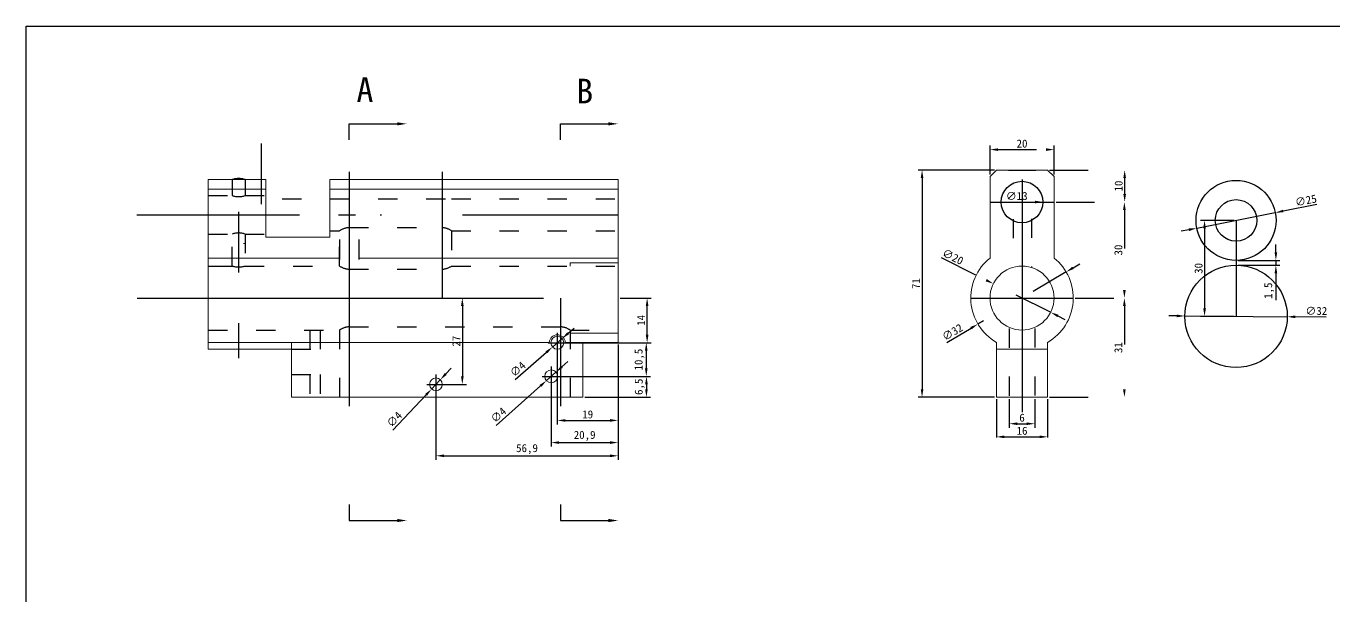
# Model space of a CAD drawing. Header units: millimetres. Extents: x 1443 to 3417, y 283 to 1662.
# Drawn here: x 1921.6 to 2330.1, y 1226 to 1404.1 of the extents above; entities that cross this region are included whole.
import ezdxf

# ---------------------------------------------------------------- set-up
doc = ezdxf.new("R2010")
doc.units = ezdxf.units.MM
doc.linetypes.add('ACAD_ISO03W100', pattern=[30, 12, -18])
doc.linetypes.add('DASHDOTX3', pattern=[508, 254, -127, 0, -127])
doc.layers.get('Defpoints').update_dxf_attribs({"color": 6})
for name, color, linetype in [('中线', 1, 'DASHDOTX3'), ('标注线', 3, 'Continuous'), ('虚线', 2, 'ACAD_ISO03W100')]:
    doc.layers.add(name, color=color, linetype=linetype)
doc.layers.add('实线', color=7, linetype='Continuous', lineweight=20)
doc.layers.add('实线2', color=5, linetype='Continuous', lineweight=20)
doc.styles.get("Standard").update_dxf_attribs({"font": 'SimSun.ttf'})
doc.dimstyles.new('ISO-25', dxfattribs={"dimtxt": 2.5, "dimasz": 2.5, "dimexe": 1.25, "dimexo": 0.625, "dimtad": 1, "dimtxsty": 'Standard', "dimcen": 2.5, "dimadec": 0, "dimazin": 0, "dimtfac": 1, "dimtmove": 0, "dimatfit": 3, "dimfxl": 1, "dimarcsym": 0})

# ---------------------------------------------------------------- blocks, each defined once
blk = doc.blocks.new('*D10')
at = {"color": 0, "lineweight": -2}
for p, q in [((2052.69, 1295.42), (2054.4, 1297.24)), ((2050.98, 1293.6), (2048.24, 1290.69)), ((2036.18, 1277.88), (2046.52, 1288.87))]:
    blk.add_line(p, q, dxfattribs=at)
at = {"color": 0}
for points in [[(2052.39, 1295.71), (2052.99, 1295.13), (2050.98, 1293.6)], [(2046.22, 1289.15), (2046.83, 1288.58), (2048.24, 1290.69)]]:
    blk.add_solid(points, dxfattribs=at)
at = {"layer": 'Defpoints', "color": 0}
for p in [(2048.24, 1290.69), (2050.98, 1293.6)]:
    blk.add_point(p, dxfattribs=at)
at = {"color": 0, "insert": (2036.62, 1281.22), "char_height": 2.5, "attachment_point": 5, "rotation": 46.7345}
blk.add_mtext('∅4', dxfattribs=at)
blk = doc.blocks.new('*D11')
at = {"color": 0, "lineweight": -2}
for p, q in [((2088.96, 1297.64), (2090.82, 1299.31)), ((2087.1, 1295.98), (2084.11, 1293.31)), ((2068.41, 1279.27), (2082.25, 1291.64))]:
    blk.add_line(p, q, dxfattribs=at)
at = {"color": 0}
for points in [[(2088.68, 1297.95), (2089.24, 1297.33), (2087.1, 1295.98)], [(2081.97, 1291.96), (2082.53, 1291.33), (2084.11, 1293.31)]]:
    blk.add_solid(points, dxfattribs=at)
at = {"layer": 'Defpoints', "color": 0}
for p in [(2087.1, 1295.98), (2084.11, 1293.31)]:
    blk.add_point(p, dxfattribs=at)
at = {"color": 0, "insert": (2069.14, 1282.57), "char_height": 2.5, "attachment_point": 5, "rotation": 41.7886}
blk.add_mtext('∅4', dxfattribs=at)
blk = doc.blocks.new('*D12')
at = {"color": 0, "lineweight": -2}
for p, q in [((2090.89, 1308.11), (2092.77, 1309.76)), ((2089.01, 1306.46), (2086, 1303.82)), ((2074.4, 1293.63), (2084.13, 1302.17))]:
    blk.add_line(p, q, dxfattribs=at)
at = {"color": 0}
for points in [[(2090.61, 1308.42), (2091.16, 1307.8), (2089.01, 1306.46)], [(2083.85, 1302.48), (2084.4, 1301.86), (2086, 1303.82)]]:
    blk.add_solid(points, dxfattribs=at)
at = {"layer": 'Defpoints', "color": 0}
for p in [(2086, 1303.82), (2089.01, 1306.46)]:
    blk.add_point(p, dxfattribs=at)
at = {"color": 0, "insert": (2075.16, 1296.92), "char_height": 2.5, "attachment_point": 5, "rotation": 41.2876}
blk.add_mtext('∅4', dxfattribs=at)
blk = doc.blocks.new('*D13')
at = {"color": 0, "lineweight": -2}
for p, q in [((2086.23, 1294.64), (2116.61, 1294.64)), ((2115.36, 1292.14), (2115.36, 1290.64)), ((2096.13, 1288.14), (2116.61, 1288.14))]:
    blk.add_line(p, q, dxfattribs=at)
at = {"color": 0}
for points in [[(2114.94, 1292.14), (2115.77, 1292.14), (2115.36, 1294.64)], [(2114.94, 1290.64), (2115.77, 1290.64), (2115.36, 1288.14)]]:
    blk.add_solid(points, dxfattribs=at)
at = {"layer": 'Defpoints', "color": 0}
for p in [(2085.6, 1294.64), (2095.51, 1288.14), (2115.36, 1288.14)]:
    blk.add_point(p, dxfattribs=at)
at = {"color": 0, "insert": (2113.27, 1291.39), "char_height": 2.5, "attachment_point": 5, "rotation": 90}
blk.add_mtext('6,5', dxfattribs=at)
blk = doc.blocks.new('*D50')
at = {"color": 0, "linetype": 'DASHDOTX3', "lineweight": -2}
for p, q in [((2107.13, 1319.14), (2116.82, 1319.14)), ((2115.57, 1307.64), (2115.57, 1316.64)), ((2088.13, 1305.14), (2116.82, 1305.14))]:
    blk.add_line(p, q, dxfattribs=at)
at = {"color": 0, "linetype": 'DASHDOTX3'}
for points in [[(2115.16, 1316.64), (2115.99, 1316.64), (2115.57, 1319.14)], [(2115.16, 1307.64), (2115.99, 1307.64), (2115.57, 1305.14)]]:
    blk.add_solid(points, dxfattribs=at)
at = {"layer": 'Defpoints', "color": 0, "linetype": 'DASHDOTX3'}
for p in [(2106.51, 1319.14), (2115.57, 1319.14), (2087.51, 1305.14)]:
    blk.add_point(p, dxfattribs=at)
at = {"color": 0, "linetype": 'DASHDOTX3', "insert": (2113.7, 1312.14), "char_height": 2.5, "attachment_point": 5, "rotation": 90}
blk.add_mtext('14', dxfattribs=at)
blk = doc.blocks.new('*D51')
at = {"color": 0, "linetype": 'DASHDOTX3', "lineweight": -2}
for p, q in [((2088.13, 1305.14), (2116.56, 1305.14)), ((2115.31, 1302.64), (2115.31, 1297.14)), ((2086.23, 1294.64), (2116.56, 1294.64))]:
    blk.add_line(p, q, dxfattribs=at)
at = {"color": 0, "linetype": 'DASHDOTX3'}
for points in [[(2114.89, 1302.64), (2115.72, 1302.64), (2115.31, 1305.14)], [(2114.89, 1297.14), (2115.72, 1297.14), (2115.31, 1294.64)]]:
    blk.add_solid(points, dxfattribs=at)
at = {"layer": 'Defpoints', "color": 0, "linetype": 'DASHDOTX3'}
for p in [(2087.51, 1305.14), (2085.6, 1294.64), (2115.31, 1294.64)]:
    blk.add_point(p, dxfattribs=at)
at = {"color": 0, "linetype": 'DASHDOTX3', "insert": (2113.22, 1299.89), "char_height": 2.5, "attachment_point": 5, "rotation": 90}
blk.add_mtext('10,5', dxfattribs=at)
blk = doc.blocks.new('*D52')
at = {"color": 0, "linetype": 'DASHDOTX3', "lineweight": -2}
for p, q in [((2106.51, 1304.66), (2106.51, 1272.7)), ((2085.6, 1294.02), (2085.6, 1272.7)), ((2088.1, 1273.95), (2104.01, 1273.95))]:
    blk.add_line(p, q, dxfattribs=at)
at = {"color": 0, "linetype": 'DASHDOTX3'}
for points in [[(2088.1, 1274.36), (2088.1, 1273.53), (2085.6, 1273.95)], [(2104.01, 1274.36), (2104.01, 1273.53), (2106.51, 1273.95)]]:
    blk.add_solid(points, dxfattribs=at)
at = {"layer": 'Defpoints', "color": 0, "linetype": 'DASHDOTX3'}
for p in [(2106.51, 1305.29), (2085.6, 1294.64), (2106.51, 1273.95)]:
    blk.add_point(p, dxfattribs=at)
at = {"color": 0, "linetype": 'DASHDOTX3', "insert": (2096.06, 1276.03), "char_height": 2.5, "attachment_point": 5}
blk.add_mtext('20,9', dxfattribs=at)
blk = doc.blocks.new('*D53')
at = {"color": 0, "linetype": 'DASHDOTX3', "lineweight": -2}
for p, q in [((2106.51, 1304.04), (2106.51, 1268.57)), ((2049.61, 1291.52), (2049.61, 1268.57)), ((2052.11, 1269.82), (2104.01, 1269.82))]:
    blk.add_line(p, q, dxfattribs=at)
at = {"color": 0, "linetype": 'DASHDOTX3'}
for points in [[(2052.11, 1270.23), (2052.11, 1269.4), (2049.61, 1269.82)], [(2104.01, 1270.23), (2104.01, 1269.4), (2106.51, 1269.82)]]:
    blk.add_solid(points, dxfattribs=at)
at = {"layer": 'Defpoints', "color": 0, "linetype": 'DASHDOTX3'}
for p in [(2106.51, 1304.66), (2049.61, 1292.14), (2106.51, 1269.82)]:
    blk.add_point(p, dxfattribs=at)
at = {"color": 0, "linetype": 'DASHDOTX3', "insert": (2078.06, 1271.9), "char_height": 2.5, "attachment_point": 5}
blk.add_mtext('56,9', dxfattribs=at)
blk = doc.blocks.new('*D54')
at = {"color": 0, "linetype": 'DASHDOTX3', "lineweight": -2}
for p, q in [((2087.51, 1304.52), (2087.51, 1279.62)), ((2106.51, 1304.66), (2106.51, 1279.62)), ((2090.01, 1280.87), (2104.01, 1280.87))]:
    blk.add_line(p, q, dxfattribs=at)
at = {"color": 0, "linetype": 'DASHDOTX3'}
for points in [[(2090.01, 1281.29), (2090.01, 1280.45), (2087.51, 1280.87)], [(2104.01, 1281.29), (2104.01, 1280.45), (2106.51, 1280.87)]]:
    blk.add_solid(points, dxfattribs=at)
at = {"layer": 'Defpoints', "color": 0, "linetype": 'DASHDOTX3'}
for p in [(2087.51, 1305.14), (2106.51, 1305.29), (2106.51, 1280.87)]:
    blk.add_point(p, dxfattribs=at)
at = {"color": 0, "linetype": 'DASHDOTX3', "insert": (2097.01, 1282.75), "char_height": 2.5, "attachment_point": 5}
blk.add_mtext('19', dxfattribs=at)
blk = doc.blocks.new('*D55')
at = {"color": 0, "linetype": 'DASHDOTX3', "lineweight": -2}
for p, q in [((2052.13, 1319.14), (2059.11, 1319.14)), ((2057.86, 1316.64), (2057.86, 1294.64)), ((2050.23, 1292.14), (2059.11, 1292.14))]:
    blk.add_line(p, q, dxfattribs=at)
at = {"color": 0, "linetype": 'DASHDOTX3'}
for points in [[(2057.44, 1316.64), (2058.27, 1316.64), (2057.86, 1319.14)], [(2057.44, 1294.64), (2058.27, 1294.64), (2057.86, 1292.14)]]:
    blk.add_solid(points, dxfattribs=at)
at = {"layer": 'Defpoints', "color": 0, "linetype": 'DASHDOTX3'}
for p in [(2051.51, 1319.14), (2049.61, 1292.14), (2057.86, 1292.14)]:
    blk.add_point(p, dxfattribs=at)
at = {"color": 0, "linetype": 'DASHDOTX3', "insert": (2055.98, 1305.64), "char_height": 2.5, "attachment_point": 5, "rotation": 90}
blk.add_mtext('27', dxfattribs=at)
blk = doc.blocks.new('*D85')
at = {"color": 0, "linetype": 'ACAD_ISO03W100', "lineweight": -2}
for p, q in [((2222.67, 1357.77), (2222.67, 1366.78)), ((2225.17, 1365.53), (2240.17, 1365.53)), ((2242.67, 1357.77), (2242.67, 1366.78))]:
    blk.add_line(p, q, dxfattribs=at)
at = {"color": 0, "linetype": 'ACAD_ISO03W100'}
for points in [[(2225.17, 1365.94), (2225.17, 1365.11), (2222.67, 1365.53)], [(2240.17, 1365.94), (2240.17, 1365.11), (2242.67, 1365.53)]]:
    blk.add_solid(points, dxfattribs=at)
at = {"layer": 'Defpoints', "color": 0, "linetype": 'ACAD_ISO03W100'}
for p in [(2242.67, 1365.53), (2222.67, 1357.14), (2242.67, 1357.14)]:
    blk.add_point(p, dxfattribs=at)
at = {"color": 0, "linetype": 'ACAD_ISO03W100', "insert": (2232.67, 1367.4), "char_height": 2.5, "attachment_point": 5}
blk.add_mtext('20', dxfattribs=at)
blk = doc.blocks.new('*D86')
at = {"color": 0, "linetype": 'ACAD_ISO03W100', "lineweight": -2}
for p, q in [((2241.29, 1359.14), (2265.97, 1359.14)), ((2264.72, 1356.64), (2264.72, 1351.64)), ((2243.29, 1349.14), (2265.97, 1349.14))]:
    blk.add_line(p, q, dxfattribs=at)
at = {"color": 0, "linetype": 'ACAD_ISO03W100'}
for points in [[(2264.31, 1356.64), (2265.14, 1356.64), (2264.72, 1359.14)], [(2264.31, 1351.64), (2265.14, 1351.64), (2264.72, 1349.14)]]:
    blk.add_solid(points, dxfattribs=at)
at = {"layer": 'Defpoints', "color": 0, "linetype": 'ACAD_ISO03W100'}
for p in [(2240.67, 1359.14), (2242.67, 1349.14), (2264.72, 1349.14)]:
    blk.add_point(p, dxfattribs=at)
at = {"color": 0, "linetype": 'ACAD_ISO03W100', "insert": (2262.85, 1354.14), "char_height": 2.5, "attachment_point": 5, "rotation": 90}
blk.add_mtext('10', dxfattribs=at)
blk = doc.blocks.new('*D87')
at = {"color": 0, "linetype": 'ACAD_ISO03W100', "lineweight": -2}
for p, q in [((2243.29, 1349.14), (2265.89, 1349.14)), ((2264.64, 1346.64), (2264.64, 1321.64)), ((2249.29, 1319.14), (2265.89, 1319.14))]:
    blk.add_line(p, q, dxfattribs=at)
at = {"color": 0, "linetype": 'ACAD_ISO03W100'}
for points in [[(2264.22, 1346.64), (2265.05, 1346.64), (2264.64, 1349.14)], [(2264.22, 1321.64), (2265.05, 1321.64), (2264.64, 1319.14)]]:
    blk.add_solid(points, dxfattribs=at)
at = {"layer": 'Defpoints', "color": 0, "linetype": 'ACAD_ISO03W100'}
for p in [(2242.67, 1349.14), (2248.67, 1319.14), (2264.64, 1319.14)]:
    blk.add_point(p, dxfattribs=at)
at = {"color": 0, "linetype": 'ACAD_ISO03W100', "insert": (2262.76, 1334.14), "char_height": 2.5, "attachment_point": 5, "rotation": 90}
blk.add_mtext('30', dxfattribs=at)
blk = doc.blocks.new('*D88')
at = {"color": 0, "linetype": 'ACAD_ISO03W100', "lineweight": -2}
for p, q in [((2249.29, 1319.14), (2265.89, 1319.14)), ((2264.64, 1316.64), (2264.64, 1290.64)), ((2241.29, 1288.14), (2265.89, 1288.14))]:
    blk.add_line(p, q, dxfattribs=at)
at = {"color": 0, "linetype": 'ACAD_ISO03W100'}
for points in [[(2264.22, 1316.64), (2265.05, 1316.64), (2264.64, 1319.14)], [(2264.22, 1290.64), (2265.05, 1290.64), (2264.64, 1288.14)]]:
    blk.add_solid(points, dxfattribs=at)
at = {"layer": 'Defpoints', "color": 0, "linetype": 'ACAD_ISO03W100'}
for p in [(2248.67, 1319.14), (2240.67, 1288.14), (2264.64, 1288.14)]:
    blk.add_point(p, dxfattribs=at)
at = {"color": 0, "linetype": 'ACAD_ISO03W100', "insert": (2262.76, 1303.64), "char_height": 2.5, "attachment_point": 5, "rotation": 90}
blk.add_mtext('31', dxfattribs=at)
blk = doc.blocks.new('*D89')
at = {"color": 0, "linetype": 'ACAD_ISO03W100', "lineweight": -2}
for p, q in [((2207.4, 1331.76), (2221.48, 1324.73)), ((2241.61, 1314.67), (2223.72, 1323.61)), ((2243.85, 1313.55), (2246.08, 1312.44))]:
    blk.add_line(p, q, dxfattribs=at)
at = {"color": 0, "linetype": 'ACAD_ISO03W100'}
for points in [[(2221.67, 1325.1), (2221.3, 1324.35), (2223.72, 1323.61)], [(2244.03, 1313.93), (2243.66, 1313.18), (2241.61, 1314.67)]]:
    blk.add_solid(points, dxfattribs=at)
at = {"layer": 'Defpoints', "color": 0, "linetype": 'ACAD_ISO03W100'}
for p in [(2223.72, 1323.61), (2241.61, 1314.67)]:
    blk.add_point(p, dxfattribs=at)
at = {"color": 0, "linetype": 'ACAD_ISO03W100', "insert": (2211.07, 1332.02), "char_height": 2.5, "attachment_point": 5, "rotation": 333.4555}
blk.add_mtext('∅20', dxfattribs=at)
blk = doc.blocks.new('*D90')
at = {"color": 0, "linetype": 'ACAD_ISO03W100', "lineweight": -2}
for p, q in [((2248.59, 1328.56), (2250.74, 1329.83)), ((2246.44, 1327.28), (2218.89, 1311)), ((2209.17, 1305.25), (2216.74, 1309.72))]:
    blk.add_line(p, q, dxfattribs=at)
at = {"color": 0, "linetype": 'ACAD_ISO03W100'}
for points in [[(2248.38, 1328.92), (2248.8, 1328.2), (2246.44, 1327.28)], [(2216.53, 1310.08), (2216.95, 1309.36), (2218.89, 1311)]]:
    blk.add_solid(points, dxfattribs=at)
at = {"layer": 'Defpoints', "color": 0, "linetype": 'ACAD_ISO03W100'}
for p in [(2246.44, 1327.28), (2218.89, 1311)]:
    blk.add_point(p, dxfattribs=at)
at = {"color": 0, "linetype": 'ACAD_ISO03W100', "insert": (2210.93, 1308.46), "char_height": 2.5, "attachment_point": 5, "rotation": 30.5977}
blk.add_mtext('∅32', dxfattribs=at)
blk = doc.blocks.new('*D91')
at = {"color": 0, "linetype": 'ACAD_ISO03W100', "lineweight": -2}
for p, q in [((2228.67, 1287.52), (2228.67, 1278.59)), ((2236.66, 1287.57), (2236.66, 1278.59)), ((2231.17, 1279.84), (2234.16, 1279.84))]:
    blk.add_line(p, q, dxfattribs=at)
at = {"color": 0}
for points in [[(2231.17, 1280.26), (2231.17, 1279.43), (2228.67, 1279.84)], [(2234.16, 1279.43), (2234.16, 1280.26), (2236.66, 1279.84)]]:
    blk.add_solid(points, dxfattribs=at)
at = {"layer": 'Defpoints', "color": 0}
for p in [(2228.67, 1288.14), (2236.66, 1288.2), (2236.66, 1279.84)]:
    blk.add_point(p, dxfattribs=at)
at = {"color": 0, "insert": (2232.67, 1281.72), "char_height": 2.5, "attachment_point": 5}
blk.add_mtext('6', dxfattribs=at)
blk = doc.blocks.new('*D92')
at = {"color": 0, "linetype": 'ACAD_ISO03W100', "lineweight": -2}
for p, q in [((2224.67, 1287.52), (2224.67, 1274.49)), ((2240.67, 1287.52), (2240.67, 1274.49)), ((2227.17, 1275.74), (2238.17, 1275.74))]:
    blk.add_line(p, q, dxfattribs=at)
at = {"color": 0, "linetype": 'ACAD_ISO03W100'}
for points in [[(2227.17, 1276.16), (2227.17, 1275.32), (2224.67, 1275.74)], [(2238.17, 1276.16), (2238.17, 1275.32), (2240.67, 1275.74)]]:
    blk.add_solid(points, dxfattribs=at)
at = {"layer": 'Defpoints', "color": 0, "linetype": 'ACAD_ISO03W100'}
for p in [(2224.67, 1288.14), (2240.67, 1288.14), (2240.67, 1275.74)]:
    blk.add_point(p, dxfattribs=at)
at = {"color": 0, "linetype": 'ACAD_ISO03W100', "insert": (2232.67, 1277.62), "char_height": 2.5, "attachment_point": 5}
blk.add_mtext('16', dxfattribs=at)
blk = doc.blocks.new('*D305')
at = {"color": 0, "lineweight": -2}
for p, q in [((2224.04, 1359.14), (2200.19, 1359.14)), ((2201.44, 1356.64), (2201.44, 1290.64)), ((2224.04, 1288.14), (2200.19, 1288.14))]:
    blk.add_line(p, q, dxfattribs=at)
at = {"color": 0}
for points in [[(2201.03, 1356.64), (2201.86, 1356.64), (2201.44, 1359.14)], [(2201.03, 1290.64), (2201.86, 1290.64), (2201.44, 1288.14)]]:
    blk.add_solid(points, dxfattribs=at)
at = {"layer": 'Defpoints', "color": 0}
for p in [(2224.67, 1359.14), (2201.44, 1288.14), (2224.67, 1288.14)]:
    blk.add_point(p, dxfattribs=at)
at = {"color": 0, "insert": (2199.57, 1323.64), "char_height": 2.5, "attachment_point": 5, "rotation": 90}
blk.add_mtext('71', dxfattribs=at)
blk = doc.blocks.new('*D308')
at = {"color": 0, "lineweight": -2}
for p, q in [((2324.77, 1348.41), (2314.23, 1346.32)), ((2287.26, 1340.97), (2311.78, 1345.83)), ((2284.8, 1340.48), (2282.35, 1339.99))]:
    blk.add_line(p, q, dxfattribs=at)
at = {"color": 0}
for points in [[(2314.15, 1346.73), (2314.31, 1345.91), (2311.78, 1345.83)], [(2284.72, 1340.89), (2284.88, 1340.07), (2287.26, 1340.97)]]:
    blk.add_solid(points, dxfattribs=at)
at = {"layer": 'Defpoints', "color": 0}
for p in [(2311.78, 1345.83), (2287.26, 1340.97)]:
    blk.add_point(p, dxfattribs=at)
at = {"color": 0, "insert": (2321.32, 1349.64), "char_height": 2.5, "attachment_point": 5, "rotation": 11.2258}
blk.add_mtext('∅25', dxfattribs=at)
blk = doc.blocks.new('*D309')
at = {"color": 0, "lineweight": -2}
for p, q in [((2281.02, 1313.54), (2278.52, 1313.56)), ((2283.52, 1313.52), (2315.52, 1313.28)), ((2327.71, 1313.19), (2318.02, 1313.26))]:
    blk.add_line(p, q, dxfattribs=at)
at = {"color": 0}
for points in [[(2281.02, 1313.96), (2281.01, 1313.12), (2283.52, 1313.52)], [(2318.02, 1313.68), (2318.01, 1312.84), (2315.52, 1313.28)]]:
    blk.add_solid(points, dxfattribs=at)
at = {"layer": 'Defpoints', "color": 0}
for p in [(2283.52, 1313.52), (2315.52, 1313.28)]:
    blk.add_point(p, dxfattribs=at)
at = {"color": 0, "insert": (2324.58, 1315.09), "char_height": 2.5, "attachment_point": 5, "rotation": 359.5709}
blk.add_mtext('∅32', dxfattribs=at)
blk = doc.blocks.new('*D310')
at = {"color": 0, "lineweight": -2}
for p, q in [((2311.95, 1333.4), (2311.95, 1335.9)), ((2300.14, 1330.9), (2313.2, 1330.9)), ((2300.14, 1329.4), (2313.2, 1329.4)), ((2311.95, 1330.9), (2311.95, 1329.4)), ((2311.95, 1326.9), (2311.95, 1318.44))]:
    blk.add_line(p, q, dxfattribs=at)
at = {"color": 0}
for points in [[(2311.54, 1333.4), (2312.37, 1333.4), (2311.95, 1330.9)], [(2311.54, 1326.9), (2312.37, 1326.9), (2311.95, 1329.4)]]:
    blk.add_solid(points, dxfattribs=at)
at = {"layer": 'Defpoints', "color": 0}
for p in [(2299.52, 1330.9), (2299.52, 1329.4), (2311.95, 1329.4)]:
    blk.add_point(p, dxfattribs=at)
at = {"color": 0, "insert": (2309.87, 1321.42), "char_height": 2.5, "attachment_point": 5, "rotation": 90}
blk.add_mtext('1,5', dxfattribs=at)
blk = doc.blocks.new('*D311')
at = {"color": 0, "lineweight": -2}
for p, q in [((2298.89, 1343.4), (2288.43, 1343.4)), ((2289.68, 1340.9), (2289.68, 1315.9)), ((2298.89, 1313.4), (2288.43, 1313.4))]:
    blk.add_line(p, q, dxfattribs=at)
at = {"color": 0}
for points in [[(2289.26, 1340.9), (2290.1, 1340.9), (2289.68, 1343.4)], [(2289.26, 1315.9), (2290.1, 1315.9), (2289.68, 1313.4)]]:
    blk.add_solid(points, dxfattribs=at)
at = {"layer": 'Defpoints', "color": 0}
for p in [(2299.52, 1343.4), (2289.68, 1313.4), (2299.52, 1313.4)]:
    blk.add_point(p, dxfattribs=at)
at = {"color": 0, "insert": (2287.81, 1328.4), "char_height": 2.5, "attachment_point": 5, "rotation": 90}
blk.add_mtext('30', dxfattribs=at)
blk = doc.blocks.new('*D334')
at = {"color": 0, "lineweight": -2}
blk.add_line((2227.87, 1349.14), (2236.67, 1349.14), dxfattribs=at)
at = {"color": 0}
blk.add_solid([(2236.67, 1349.56), (2236.67, 1348.72), (2239.17, 1349.14)], dxfattribs=at)
at = {"layer": 'Defpoints', "color": 0}
for p in [(2226.17, 1349.14), (2239.17, 1349.14)]:
    blk.add_point(p, dxfattribs=at)
at = {"color": 0, "insert": (2231.02, 1351.02), "char_height": 2.5, "attachment_point": 5}
blk.add_mtext('∅13', dxfattribs=at)

msp = doc.modelspace()

# ---------------------------------------------------------------- linework, layer by layer
msp.add_line((2299.51592, 1343.40007), (2299.51592, 1313.40007))
for centre, radius in [((2232.66605, 1349.14012), 6.5), ((2299.51592, 1343.40007), 12.5), ((2299.51592, 1343.40007), 6.5), ((2299.51592, 1313.40007), 16)]:
    msp.add_circle(centre, radius)
at = {"layer": 'Defpoints', "ltscale": 0.5}
for p, q in [((2022.50758, 1368.59163), (2022.50758, 1373.59163)), ((2022.50758, 1373.59163), (2037.50758, 1373.59163)), ((2088.50758, 1368.59163), (2088.50758, 1373.59163)), ((2088.50758, 1373.59163), (2103.50758, 1373.59163)), ((2022.50758, 1254.58555), (2022.50758, 1249.58555)), ((2088.50758, 1254.58555), (2088.50758, 1249.58555)), ((2022.50758, 1249.58555), (2037.50758, 1249.58555)), ((2088.50758, 1249.58555), (2103.50758, 1249.58555))]:
    msp.add_line(p, q, dxfattribs=at)
msp.add_lwpolyline([(1921.62479, 1404.13368), (2335.92657, 1404.13368), (2335.92657, 955.9453), (1921.62479, 955.9453)], close=True, dxfattribs=at)
for points in [[(2037.50758, 1374.09163), (2037.50758, 1373.09163), (2040.50758, 1373.59163)], [(2103.50758, 1374.09163), (2103.50758, 1373.09163), (2106.50758, 1373.59163)], [(2037.50758, 1250.08555), (2037.50758, 1249.08555), (2040.50758, 1249.58555)], [(2103.50758, 1250.08555), (2103.50758, 1249.08555), (2106.50758, 1249.58555)]]:
    msp.add_solid(points, dxfattribs=at)
at = {"layer": '中线', "ltscale": 0.5}
for p, q in [((1994.98462, 1367.43642), (1994.98462, 1348.48154)), ((2022.50758, 1358.59163), (2022.50758, 1285.33419)), ((2051.50758, 1358.59163), (2051.50758, 1319.14012)), ((2232.66605, 1356.1411), (2232.66605, 1283.42356)), ((2222.66605, 1349.14012), (2242.66605, 1349.14012)), ((1987.97468, 1346.08973), (1987.97468, 1327.13486)), ((1956.24942, 1319.14012), (2106.51758, 1319.14012)), ((2088.50758, 1319.14012), (2088.50758, 1285.33419)), ((2216.66605, 1319.14012), (2248.66605, 1319.14012)), ((1987.97468, 1311.22985), (1987.97468, 1300.29922)), ((2087.50758, 1308.26341), (2087.50758, 1302.08869)), ((2084.71358, 1305.14072), (2089.97481, 1305.14072)), ((2049.60634, 1295.26537), (2049.60634, 1289.09065)), ((2085.60464, 1297.76613), (2085.60464, 1291.59141)), ((2046.81234, 1292.14267), (2052.07357, 1292.14267)), ((2082.81064, 1294.64344), (2088.07186, 1294.64344))]:
    msp.add_line(p, q, dxfattribs=at)
at = {"layer": '中线', "color": 0, "lineweight": -3, "ltscale": 0.5}
msp.add_line((2228.3981, 1359.1411), (2236.934, 1359.1411), dxfattribs=at)
at = {"layer": '中线', "ltscale": 0.2}
msp.add_line((1956.23942, 1345.14072), (2106.50758, 1345.14072), dxfattribs=at)
at = {"layer": '实线', "ltscale": 0.5}
for p, q in [((1978.50758, 1356.14267), (1978.50758, 1303.14267)), ((1978.50758, 1356.14267), (1996.50758, 1356.14267)), ((1996.50758, 1338.14267), (1996.50758, 1356.14267)), ((2016.50758, 1356.14267), (2106.50758, 1356.14267)), ((2016.50758, 1338.14267), (2016.50758, 1356.14267)), ((2106.50758, 1356.14267), (2106.50758, 1305.28529)), ((2224.66605, 1359.1411), (2222.66605, 1357.1411)), ((2222.66605, 1357.1411), (2222.66605, 1331.63012)), ((2224.66605, 1359.1411), (2228.3981, 1359.1411)), ((2236.934, 1359.1411), (2240.66605, 1359.1411)), ((2240.66605, 1359.1411), (2242.66605, 1357.1411)), ((2242.66605, 1357.1411), (2242.66605, 1331.63012)), ((1978.50758, 1353.14267), (1996.50758, 1353.14267)), ((2016.50758, 1353.14267), (2106.50758, 1353.14267)), ((1989.50758, 1336.14267), (1990.00758, 1336.14267)), ((1996.50758, 1338.14267), (2016.50758, 1338.14267)), ((2019.50758, 1331.63158), (1978.50758, 1331.63158)), ((2106.50758, 1331.63158), (2025.50758, 1331.63158)), ((1978.50758, 1305.28529), (2085.01177, 1305.28529)), ((1978.50758, 1303.14267), (2004.50758, 1303.14267)), ((2004.50758, 1288.14267), (2004.50758, 1305.28529)), ((2090.0034, 1305.28529), (2106.50758, 1305.28529)), ((2095.50758, 1288.14267), (2095.50132, 1305.28529)), ((2224.66605, 1288.1411), (2224.66605, 1305.28372)), ((2224.66605, 1303.14012), (2240.66605, 1303.14012)), ((2240.66605, 1288.1411), (2240.66605, 1305.28372)), ((2004.50758, 1288.14267), (2011.50758, 1288.14267)), ((2011.50758, 1288.14267), (2095.50967, 1288.14267)), ((2091.50758, 1288.14267), (2095.50758, 1288.14267)), ((2224.66605, 1288.1411), (2240.66605, 1288.1411))]:
    msp.add_line(p, q, dxfattribs=at)
for centre, radius in [((2232.66605, 1319.14012), 10), ((2087.50758, 1305.14072), 2), ((2085.60464, 1294.64344), 2), ((2049.60634, 1292.14267), 2)]:
    msp.add_circle(centre, radius, dxfattribs=at)
for centre, radius, start, end in [((2232.66605, 1319.14012), 16, 128.6821875, 240), ((2232.66605, 1319.14012), 16, 128.6821875, 240), ((2232.66605, 1319.14012), 16, 300, 51.3178125), ((2232.66605, 1319.14012), 16, 300, 51.3178125), ((2087.50758, 1305.14072), 2.5, 3.3152001, 176.6847999)]:
    msp.add_arc(centre, radius, start, end, dxfattribs=at)
at = {"layer": '实线2', "ltscale": 0.5}
for p, q in [((2091.50758, 1330.14159), (2106.50758, 1330.14159)), ((2091.50758, 1330.14159), (2091.50758, 1329.14159)), ((2091.50758, 1308.14159), (2106.50758, 1308.14159)), ((2095.50967, 1303.14267), (2095.50967, 1288.14267))]:
    msp.add_line(p, q, dxfattribs=at)
at = {"layer": '标注线', "ltscale": 0.5}
for p, q in [((2019.50758, 1337.38983), (2019.50758, 1331.14042)), ((2025.50758, 1337.38983), (2025.50758, 1331.14042))]:
    msp.add_line(p, q, dxfattribs=at)
at = {"layer": '虚线', "ltscale": 0.5}
for p, q in [((1986.0086, 1356.14306), (1986.0086, 1351.14037)), ((1990.00826, 1356.14267), (1990.00826, 1351.14037)), ((1978.50758, 1351.14072), (1986.0086, 1351.14072)), ((1990.00092, 1351.14072), (1996.50758, 1351.14072)), ((2001.60794, 1350.12825), (2053.60794, 1350.12825)), ((2016.50758, 1350.14072), (2019.50758, 1350.14072)), ((2054.50758, 1350.14072), (2106.50758, 1350.14072)), ((2019.21358, 1345.14072), (2024.47481, 1345.14072)), ((2229.86714, 1343.83295), (2229.86714, 1328.73364)), ((2235.66458, 1343.94313), (2235.66458, 1328.73364)), ((2016.50758, 1340.14072), (2019.50758, 1340.14072)), ((2019.50758, 1329.14159), (2019.50758, 1340.14072)), ((2022.50758, 1341.14072), (2051.50758, 1341.14072)), ((2054.50758, 1340.14072), (2054.50758, 1329.14159)), ((2054.50758, 1340.14072), (2106.50758, 1340.14072)), ((1978.50758, 1339.14072), (1986.00887, 1339.14072)), ((1986.00887, 1329.14159), (1986.00887, 1339.14072)), ((1990.00758, 1339.14072), (1996.50758, 1339.14072)), ((1990.00758, 1339.14072), (1990.00758, 1329.14159)), ((1978.50758, 1329.14159), (1986.00887, 1329.14159)), ((1983.00758, 1329.14159), (1986.00887, 1329.14159)), ((1988.00823, 1329.14159), (1988.00887, 1329.14159)), ((1990.00758, 1329.14159), (2019.50758, 1329.14159)), ((2022.50758, 1328.14159), (2051.50758, 1328.14159)), ((2054.50758, 1329.14159), (2106.50758, 1329.14159)), ((1978.50758, 1309.14159), (2019.50758, 1309.14159)), ((2010.2042, 1309.14132), (2010.2042, 1303.14276)), ((2013.42848, 1308.74856), (2013.42848, 1303.14276)), ((2019.50758, 1309.14159), (2019.50758, 1288.14267)), ((2022.50758, 1310.14159), (2088.50758, 1310.14159)), ((2091.50758, 1309.14159), (2106.50758, 1309.14159)), ((2091.50758, 1309.14159), (2091.50758, 1288.14267)), ((2228.66605, 1309.60073), (2228.66605, 1288.1411)), ((2236.66458, 1309.65485), (2236.66458, 1288.19523)), ((2004.50758, 1303.14276), (2019.50758, 1303.14276)), ((2087.41912, 1303.14267), (2087.59604, 1303.14267)), ((2091.50758, 1305.22421), (2091.50758, 1305.05722)), ((2004.50758, 1295.23626), (2019.50758, 1295.23626)), ((2010.2042, 1295.23626), (2010.2042, 1288.1424)), ((2013.42848, 1295.23626), (2013.42848, 1287.74964))]:
    msp.add_line(p, q, dxfattribs=at)
at = {"layer": '虚线', "ltscale": 0.2}
msp.add_line((1996.50758, 1345.14072), (1997.00758, 1345.14072), dxfattribs=at)
at = {"layer": '虚线', "ltscale": 0.5}
for centre, radius, start, end in [((1988.0077, 1350.50114), 5.98562, 70.4866325, 109.5133675), ((1988.00254, 1357.43647), 6.6053, 252.3807754, 287.6192246), ((2022.95583, 1334.79599), 6.36054, 94.041115, 122.8287826), ((2051.10583, 1334.93547), 6.21824, 56.8344617, 86.2956407), ((1988.00823, 1333.49889), 5.98562, 70.4866325, 109.5133675), ((1988.00823, 1335.43703), 6.6053, 252.3807754, 287.6192246), ((2022.95583, 1334.48631), 6.36054, 237.1712174, 265.958885), ((2051.10583, 1334.34684), 6.21824, 273.7043593, 303.1655383), ((2022.95583, 1303.79686), 6.36054, 94.041115, 122.8287826), ((2088.10583, 1303.93634), 6.21824, 56.8344617, 86.2956407)]:
    msp.add_arc(centre, radius, start, end, dxfattribs=at)

# ---------------------------------------------------------------- texts
at = {"layer": 'Defpoints', "ltscale": 0.5}
for s, p in [('A', (2024.81619, 1380.46021)), ('B', (2093.46974, 1379.9938))]:
    msp.add_text(s, height=7.69978, dxfattribs=at).set_placement(p)

# ---------------------------------------------------------------- dimensions: what is measured, and where the dimension line sits
at = {"color": 3, "linetype": 'ACAD_ISO03W100'}
dim = msp.add_linear_dim(base=(2242.66605, 1365.52733), p1=(2222.66605, 1357.1411), p2=(2242.66605, 1357.1411), dimstyle='ISO-25', dxfattribs=at)
dim.commit()
dim.dimension.update_dxf_attribs({"geometry": '*D85', "text_midpoint": (2232.66605, 1365.52733), "dimtype": 160})
at = {"color": 3}
dim = msp.add_linear_dim(base=(2201.44233, 1288.1411), p1=(2224.66605, 1359.1411), p2=(2224.66605, 1288.1411), angle=90, dimstyle='ISO-25', dxfattribs=at)
dim.commit()
dim.dimension.update_dxf_attribs({"geometry": '*D305', "text_midpoint": (2199.56733, 1323.6411)})
at = {"color": 3, "linetype": 'ACAD_ISO03W100'}
for base, p1, p2, picture, middle in [((2264.72228, 1349.14012), (2240.66605, 1359.1411), (2242.66605, 1349.14012), '*D86', (2262.84728, 1354.14061)), ((2264.63716, 1319.14012), (2242.66605, 1349.14012), (2248.66605, 1319.14012), '*D87', (2262.76216, 1334.14012)), ((2264.63716, 1288.1411), (2248.66605, 1319.14012), (2240.66605, 1288.1411), '*D88', (2262.76216, 1303.64061))]:
    dim = msp.add_linear_dim(base=base, p1=p1, p2=p2, angle=90, dimstyle='ISO-25', dxfattribs=at)
    dim.commit()
    dim.dimension.update_dxf_attribs({"geometry": picture, "text_midpoint": middle})
at = {"color": 3}
dim = msp.add_diameter_dim_2p(p1=(2226.16605, 1349.14012), p2=(2239.16605, 1349.14012), dimstyle='ISO-25', dxfattribs=at)
dim.commit()
dim.dimension.update_dxf_attribs({"geometry": '*D334', "text_midpoint": (2231.02022, 1349.14012), "dimtype": 163})
for p1, p2, picture, middle in [((2287.25507, 1340.96662), (2311.77676, 1345.83353), '*D308', (2321.68109, 1347.79927)), ((2283.51637, 1313.5199), (2315.51547, 1313.28025), '*D309', (2324.5656, 1313.21247)), ((2089.0104, 1306.46039), (2086.00477, 1303.82104), '*D12', (2076.46086, 1295.44018)), ((2087.09586, 1295.97621), (2084.11342, 1293.31067), '*D11', (2070.44876, 1281.09794)), ((2050.97711, 1293.59904), (2048.23558, 1290.6863), '*D10', (2038.05708, 1279.87211))]:
    dim = msp.add_diameter_dim_2p(p1=p1, p2=p2, dimstyle='ISO-25')
    dim.commit()
    dim.dimension.update_dxf_attribs({"geometry": picture, "text_midpoint": middle, "dimtype": 163})
for base, p1, p2, picture, middle in [((2289.68101, 1313.40007), (2299.51592, 1343.40007), (2299.51592, 1313.40007), '*D311', (2287.80601, 1328.40007)), ((2311.95205, 1329.40007), (2299.51592, 1330.90007), (2299.51592, 1329.40007), '*D310', (2309.86872, 1321.42091)), ((2115.35542, 1288.14267), (2085.60464, 1294.64344), (2095.50758, 1288.14267), '*D13', (2113.27208, 1291.39306))]:
    dim = msp.add_linear_dim(base=base, p1=p1, p2=p2, angle=90, dimstyle='ISO-25')
    dim.commit()
    dim.dimension.update_dxf_attribs({"geometry": picture, "text_midpoint": middle})
at = {"color": 3, "linetype": 'ACAD_ISO03W100'}
dim = msp.add_diameter_dim_2p(p1=(2241.61192, 1314.67119), p2=(2223.72018, 1323.60906), dimstyle='ISO-25', dxfattribs=at)
dim.commit()
dim.dimension.update_dxf_attribs({"geometry": '*D89', "text_midpoint": (2210.23504, 1330.34559), "dimtype": 163})
dim = msp.add_diameter_dim_2p(p1=(2246.43824, 1327.28424), p2=(2218.89385, 1310.99601), dimstyle='ISO-25', dxfattribs=at)
dim.commit()
dim.dimension.update_dxf_attribs({"geometry": '*D90', "text_midpoint": (2210.92784, 1308.46365)})
at = {"linetype": 'DASHDOTX3'}
for base, p1, p2, picture, middle in [((2057.85685, 1292.14267), (2051.50758, 1319.14012), (2049.60634, 1292.14267), '*D55', (2055.98185, 1305.6414)), ((2115.57307, 1319.14012), (2087.50758, 1305.14072), (2106.50758, 1319.14012), '*D50', (2113.69807, 1312.14042)), ((2115.30649, 1294.64344), (2087.50758, 1305.14072), (2085.60464, 1294.64344), '*D51', (2113.22316, 1299.89208))]:
    dim = msp.add_linear_dim(base=base, p1=p1, p2=p2, angle=90, dimstyle='ISO-25', dxfattribs=at)
    dim.commit()
    dim.dimension.update_dxf_attribs({"geometry": picture, "text_midpoint": middle})
for base, p1, p2, picture, middle in [((2106.50758, 1269.8171), (2049.60634, 1292.14267), (2106.50758, 1304.66029), '*D53', (2078.05696, 1271.90043)), ((2106.50758, 1273.94541), (2085.60464, 1294.64344), (2106.50758, 1305.28529), '*D52', (2096.05611, 1276.02874)), ((2106.50758, 1280.87031), (2087.50758, 1305.14072), (2106.50758, 1305.28529), '*D54', (2097.00758, 1282.74531))]:
    dim = msp.add_linear_dim(base=base, p1=p1, p2=p2, dimstyle='ISO-25', dxfattribs=at)
    dim.commit()
    dim.dimension.update_dxf_attribs({"geometry": picture, "text_midpoint": middle})
at = {"color": 3, "linetype": 'ACAD_ISO03W100'}
dim = msp.add_linear_dim(base=(2240.66605, 1275.74), p1=(2224.66605, 1288.1411), p2=(2240.66605, 1288.1411), dimstyle='ISO-25', dxfattribs=at)
dim.commit()
dim.dimension.update_dxf_attribs({"geometry": '*D92', "text_midpoint": (2232.66605, 1277.615)})
dim = msp.add_linear_dim(base=(2236.66458, 1279.842), p1=(2228.66605, 1288.1411), p2=(2236.66458, 1288.19523), text='6', dimstyle='ISO-25', dxfattribs=at)
dim.commit()
dim.dimension.update_dxf_attribs({"geometry": '*D91', "text_midpoint": (2232.66532, 1281.717)})

doc.saveas('drawing.dxf')
